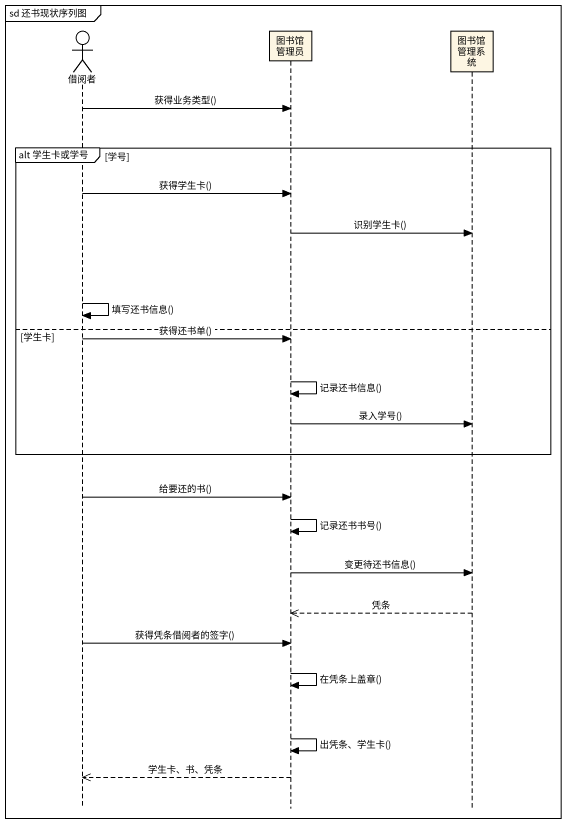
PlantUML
@startuml
mainframe sd 还书现状序列图
hide footbox
actor 借阅者
participant 图书馆管理员
participant 图书馆管理系统

借阅者 -> 图书馆管理员 : 获得业务类型()
group alt 学生卡或学号 [学号]
  借阅者 -> 图书馆管理员 : 获得学生卡()
  图书馆管理员 -> 图书馆管理系统 : 识别学生卡()
  借阅者 -> 借阅者 : 填写还书信息()
else 学生卡
  借阅者 -> 图书馆管理员 : 获得还书单()
  图书馆管理员 -> 图书馆管理员 : 记录还书信息()
  图书馆管理员 -> 图书馆管理系统 : 录入学号()
end
借阅者 -> 图书馆管理员 : 给要还的书()
图书馆管理员 -> 图书馆管理员 : 记录还书书号()
图书馆管理员 -> 图书馆管理系统 : 变更待还书信息()
图书馆管理系统 -->> 图书馆管理员 : 凭条
借阅者 -> 图书馆管理员 : 获得凭条借阅者的签字()
图书馆管理员 -> 图书馆管理员 : 在凭条上盖章()
图书馆管理员 -> 图书馆管理员 : 出凭条、学生卡()
图书馆管理员 -->> 借阅者 : 学生卡、书、凭条
@enduml
